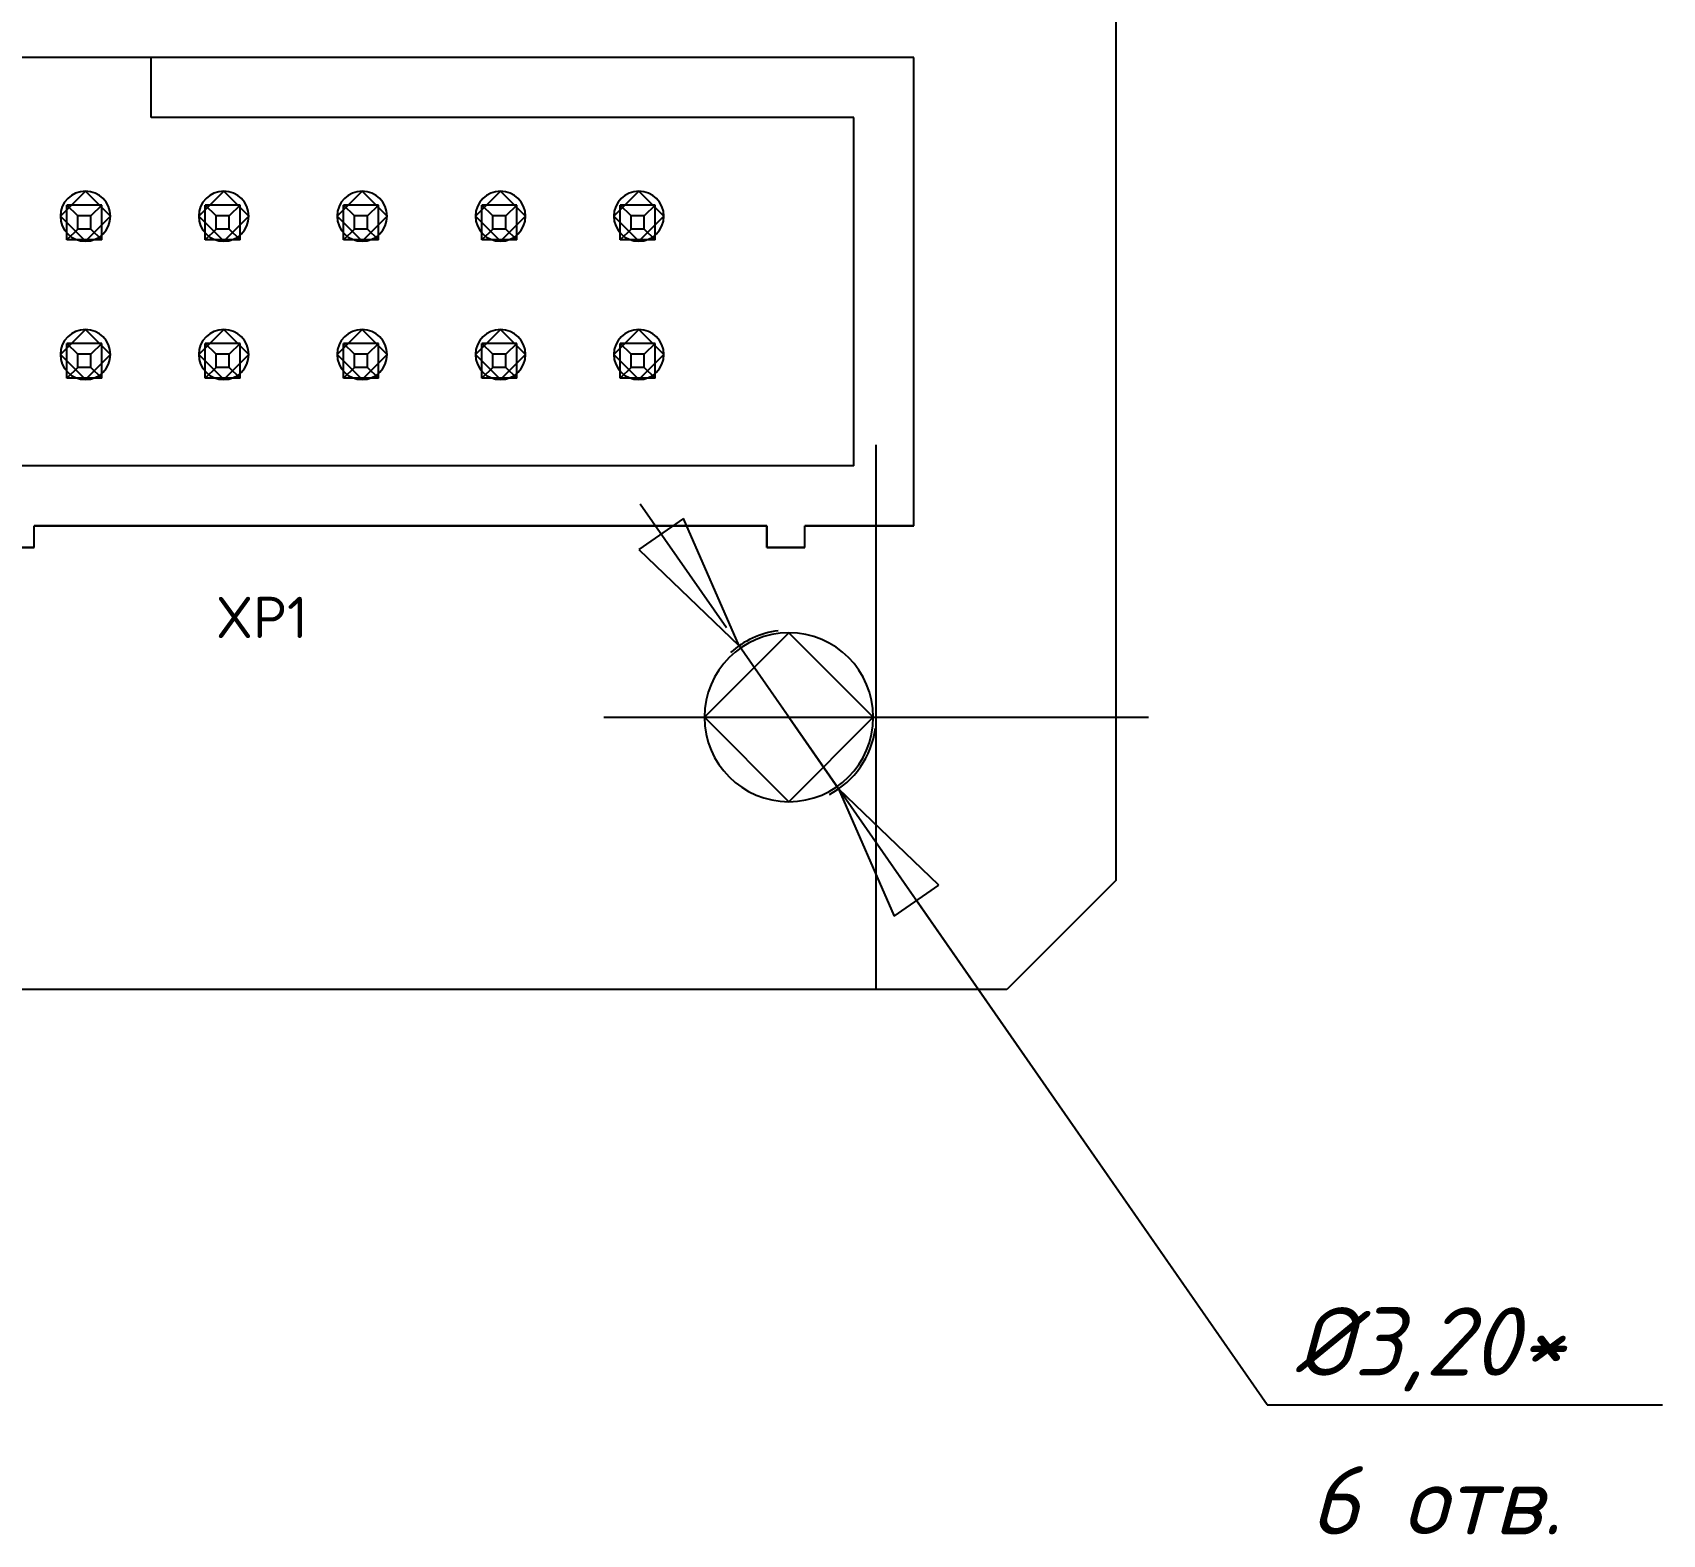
# Model space of a CAD drawing. Header units: inches. Extents: x 5 to 589, y -420 to -5.
# Drawn here: x 172.7 to 232.5, y -194.8 to -139.6 of the extents above; entities that cross this region are included whole.
import ezdxf

# ---------------------------------------------------------------- set-up
doc = ezdxf.new("R2010")
doc.units = ezdxf.units.IN
doc.header["$MEASUREMENT"] = 0
doc.styles.add('ISOCPEUR0', font='isocpeur.ttf', dxfattribs={"height": 2.87999})
doc.styles.add('ISOCPEUR1', font='isocpeui.ttf', dxfattribs={"height": 4.7625})

msp = doc.modelspace()

# ---------------------------------------------------------------- linework, layer by layer
at = {"color": 18, "true_color": 0x000000}
for p, q in [((212.433, -68.754), (212.433, -170.754)), ((205.023, -140.524), (139.023, -140.524)), ((177.023, -140.524), (167.023, -140.524)), ((177.023, -142.724), (177.023, -140.524)), ((205.023, -140.524), (177.023, -140.524)), ((205.023, -157.724), (205.023, -140.524)), ((205.023, -157.724), (205.023, -140.524)), ((202.823, -142.724), (177.023, -142.724)), ((202.823, -155.524), (202.823, -142.724)), ((174.603, -145.434), (173.683, -146.354)), ((174.323, -146.344), (173.923, -145.944)), ((173.923, -147.224), (173.923, -145.944)), ((175.203, -145.944), (173.923, -145.944)), ((175.523, -146.354), (174.603, -145.434)), ((175.203, -145.944), (174.803, -146.344)), ((175.203, -147.224), (175.203, -145.944)), ((179.683, -145.434), (178.763, -146.354)), ((179.403, -146.344), (179.003, -145.944)), ((179.003, -147.224), (179.003, -145.944)), ((180.283, -145.944), (179.003, -145.944)), ((180.603, -146.354), (179.683, -145.434)), ((180.283, -145.944), (179.883, -146.344)), ((180.283, -147.224), (180.283, -145.944)), ((184.763, -145.434), (183.843, -146.354)), ((184.483, -146.344), (184.083, -145.944)), ((184.083, -147.224), (184.083, -145.944)), ((185.363, -145.944), (184.083, -145.944)), ((185.683, -146.354), (184.763, -145.434)), ((185.363, -145.944), (184.963, -146.344)), ((185.363, -147.224), (185.363, -145.944)), ((189.843, -145.434), (188.923, -146.354)), ((189.563, -146.344), (189.163, -145.944)), ((189.163, -147.224), (189.163, -145.944)), ((190.443, -145.944), (189.163, -145.944)), ((190.763, -146.354), (189.843, -145.434)), ((190.443, -145.944), (190.043, -146.344)), ((190.443, -147.224), (190.443, -145.944)), ((194.923, -145.434), (194.003, -146.354)), ((194.643, -146.344), (194.243, -145.944)), ((194.243, -147.224), (194.243, -145.944)), ((195.523, -145.944), (194.243, -145.944)), ((195.843, -146.354), (194.923, -145.434)), ((195.523, -145.944), (195.123, -146.344)), ((195.523, -147.224), (195.523, -145.944)), ((173.683, -146.354), (174.603, -147.274)), ((174.803, -146.344), (174.323, -146.344)), ((174.323, -146.824), (174.323, -146.344)), ((174.603, -147.274), (175.523, -146.354)), ((174.803, -146.824), (174.803, -146.344)), ((178.763, -146.354), (179.683, -147.274)), ((179.883, -146.344), (179.403, -146.344)), ((179.403, -146.824), (179.403, -146.344)), ((179.683, -147.274), (180.603, -146.354)), ((179.883, -146.824), (179.883, -146.344)), ((183.843, -146.354), (184.763, -147.274)), ((184.963, -146.344), (184.483, -146.344)), ((184.483, -146.824), (184.483, -146.344)), ((184.763, -147.274), (185.683, -146.354)), ((184.963, -146.824), (184.963, -146.344)), ((188.923, -146.354), (189.843, -147.274)), ((190.043, -146.344), (189.563, -146.344)), ((189.563, -146.824), (189.563, -146.344)), ((189.843, -147.274), (190.763, -146.354)), ((190.043, -146.824), (190.043, -146.344)), ((194.003, -146.354), (194.923, -147.274)), ((195.123, -146.344), (194.643, -146.344)), ((194.643, -146.824), (194.643, -146.344)), ((194.923, -147.274), (195.843, -146.354)), ((195.123, -146.824), (195.123, -146.344)), ((174.323, -146.824), (173.923, -147.224)), ((174.803, -146.824), (174.323, -146.824)), ((175.203, -147.224), (174.803, -146.824)), ((179.403, -146.824), (179.003, -147.224)), ((179.883, -146.824), (179.403, -146.824)), ((180.283, -147.224), (179.883, -146.824)), ((184.483, -146.824), (184.083, -147.224)), ((184.963, -146.824), (184.483, -146.824)), ((185.363, -147.224), (184.963, -146.824)), ((189.563, -146.824), (189.163, -147.224)), ((190.043, -146.824), (189.563, -146.824)), ((190.443, -147.224), (190.043, -146.824)), ((194.643, -146.824), (194.243, -147.224)), ((195.123, -146.824), (194.643, -146.824)), ((195.523, -147.224), (195.123, -146.824)), ((175.203, -147.224), (173.923, -147.224)), ((180.283, -147.224), (179.003, -147.224)), ((185.363, -147.224), (184.083, -147.224)), ((190.443, -147.224), (189.163, -147.224)), ((195.523, -147.224), (194.243, -147.224)), ((174.603, -150.514), (173.683, -151.434)), ((175.523, -151.434), (174.603, -150.514)), ((179.683, -150.514), (178.763, -151.434)), ((180.603, -151.434), (179.683, -150.514)), ((184.763, -150.514), (183.843, -151.434)), ((185.683, -151.434), (184.763, -150.514)), ((189.843, -150.514), (188.923, -151.434)), ((190.763, -151.434), (189.843, -150.514)), ((194.923, -150.514), (194.003, -151.434)), ((195.843, -151.434), (194.923, -150.514)), ((174.323, -151.424), (173.923, -151.024)), ((175.203, -151.024), (173.923, -151.024)), ((173.923, -152.304), (173.923, -151.024)), ((175.203, -151.024), (174.803, -151.424)), ((175.203, -152.304), (175.203, -151.024)), ((179.403, -151.424), (179.003, -151.024)), ((180.283, -151.024), (179.003, -151.024)), ((179.003, -152.304), (179.003, -151.024)), ((180.283, -151.024), (179.883, -151.424)), ((180.283, -152.304), (180.283, -151.024)), ((184.483, -151.424), (184.083, -151.024)), ((185.363, -151.024), (184.083, -151.024)), ((184.083, -152.304), (184.083, -151.024)), ((185.363, -151.024), (184.963, -151.424)), ((185.363, -152.304), (185.363, -151.024)), ((189.563, -151.424), (189.163, -151.024)), ((190.443, -151.024), (189.163, -151.024)), ((189.163, -152.304), (189.163, -151.024)), ((190.443, -151.024), (190.043, -151.424)), ((190.443, -152.304), (190.443, -151.024)), ((194.643, -151.424), (194.243, -151.024)), ((195.523, -151.024), (194.243, -151.024)), ((194.243, -152.304), (194.243, -151.024)), ((195.523, -151.024), (195.123, -151.424)), ((195.523, -152.304), (195.523, -151.024)), ((173.683, -151.434), (174.603, -152.354)), ((174.323, -151.904), (173.923, -152.304)), ((174.323, -151.904), (174.323, -151.424)), ((174.803, -151.424), (174.323, -151.424)), ((174.803, -151.904), (174.323, -151.904)), ((174.603, -152.354), (175.523, -151.434)), ((174.803, -151.904), (174.803, -151.424)), ((175.203, -152.304), (174.803, -151.904)), ((178.763, -151.434), (179.683, -152.354)), ((179.403, -151.904), (179.003, -152.304)), ((179.403, -151.904), (179.403, -151.424)), ((179.883, -151.424), (179.403, -151.424)), ((179.883, -151.904), (179.403, -151.904)), ((179.683, -152.354), (180.603, -151.434)), ((179.883, -151.904), (179.883, -151.424)), ((180.283, -152.304), (179.883, -151.904)), ((183.843, -151.434), (184.763, -152.354)), ((184.483, -151.904), (184.083, -152.304)), ((184.483, -151.904), (184.483, -151.424)), ((184.963, -151.424), (184.483, -151.424)), ((184.963, -151.904), (184.483, -151.904)), ((184.763, -152.354), (185.683, -151.434)), ((184.963, -151.904), (184.963, -151.424)), ((185.363, -152.304), (184.963, -151.904)), ((188.923, -151.434), (189.843, -152.354)), ((189.563, -151.904), (189.163, -152.304)), ((189.563, -151.904), (189.563, -151.424)), ((190.043, -151.424), (189.563, -151.424)), ((190.043, -151.904), (189.563, -151.904)), ((189.843, -152.354), (190.763, -151.434)), ((190.043, -151.904), (190.043, -151.424)), ((190.443, -152.304), (190.043, -151.904)), ((194.003, -151.434), (194.923, -152.354)), ((194.643, -151.904), (194.243, -152.304)), ((194.643, -151.904), (194.643, -151.424)), ((195.123, -151.424), (194.643, -151.424)), ((195.123, -151.904), (194.643, -151.904)), ((194.923, -152.354), (195.843, -151.434)), ((195.123, -151.904), (195.123, -151.424)), ((195.523, -152.304), (195.123, -151.904)), ((175.203, -152.304), (173.923, -152.304)), ((180.283, -152.304), (179.003, -152.304)), ((185.363, -152.304), (184.083, -152.304)), ((190.443, -152.304), (189.163, -152.304)), ((195.523, -152.304), (194.243, -152.304)), ((202.823, -155.524), (141.223, -155.524)), ((194.978, -156.915), (198.143, -161.463)), ((172.723, -158.524), (172.723, -157.724)), ((172.723, -157.724), (199.623, -157.724)), ((199.623, -157.724), (172.723, -157.724)), ((172.723, -158.524), (172.723, -157.724)), ((196.57, -157.452), (194.929, -158.595)), ((198.605, -162.128), (196.57, -157.452)), ((199.623, -157.724), (199.623, -158.524)), ((199.623, -158.524), (199.623, -157.724)), ((201.023, -158.524), (201.023, -157.724)), ((201.023, -157.724), (205.023, -157.724)), ((205.023, -157.724), (201.023, -157.724)), ((201.023, -158.524), (201.023, -157.724)), ((171.323, -158.524), (172.723, -158.524)), ((172.723, -158.524), (171.323, -158.524)), ((199.623, -158.524), (201.023, -158.524)), ((201.023, -158.524), (199.623, -158.524)), ((194.929, -158.595), (198.605, -162.128)), ((200.433, -161.654), (197.333, -164.754)), ((200.433, -164.754), (198.605, -162.128)), ((203.533, -164.754), (200.433, -161.654)), ((197.333, -164.754), (200.433, -167.854)), ((200.433, -167.854), (203.533, -164.754)), ((200.433, -164.754), (202.261, -167.381)), ((202.261, -167.381), (204.296, -172.056)), ((205.937, -170.914), (202.261, -167.381)), ((205.888, -172.593), (202.723, -168.046)), ((204.296, -172.056), (205.937, -170.914)), ((212.433, -170.754), (208.433, -174.754)), ((218, -190), (205.117, -171.485)), ((208.433, -174.754), (56.433, -174.754)), ((218, -190), (232.507, -190))]:
    msp.add_line(p, q, dxfattribs=at)
at = {"color": 7, "true_color": 0xffffff}
for p, q in [((205.023, -140.524), (139.023, -140.524)), ((177.023, -140.524), (167.023, -140.524)), ((177.023, -142.724), (177.023, -140.524)), ((205.023, -140.524), (177.023, -140.524)), ((205.023, -157.724), (205.023, -140.524)), ((205.023, -157.724), (205.023, -140.524)), ((202.823, -142.724), (177.023, -142.724)), ((202.823, -155.524), (202.823, -142.724)), ((174.323, -146.344), (173.923, -145.944)), ((173.923, -147.224), (173.923, -145.944)), ((175.203, -145.944), (173.923, -145.944)), ((175.203, -145.944), (174.803, -146.344)), ((175.203, -147.224), (175.203, -145.944)), ((179.403, -146.344), (179.003, -145.944)), ((179.003, -147.224), (179.003, -145.944)), ((180.283, -145.944), (179.003, -145.944)), ((180.283, -145.944), (179.883, -146.344)), ((180.283, -147.224), (180.283, -145.944)), ((184.483, -146.344), (184.083, -145.944)), ((184.083, -147.224), (184.083, -145.944)), ((185.363, -145.944), (184.083, -145.944)), ((185.363, -145.944), (184.963, -146.344)), ((185.363, -147.224), (185.363, -145.944)), ((189.563, -146.344), (189.163, -145.944)), ((189.163, -147.224), (189.163, -145.944)), ((190.443, -145.944), (189.163, -145.944)), ((190.443, -145.944), (190.043, -146.344)), ((190.443, -147.224), (190.443, -145.944)), ((194.643, -146.344), (194.243, -145.944)), ((194.243, -147.224), (194.243, -145.944)), ((195.523, -145.944), (194.243, -145.944)), ((195.523, -145.944), (195.123, -146.344)), ((195.523, -147.224), (195.523, -145.944)), ((174.803, -146.344), (174.323, -146.344)), ((174.323, -146.824), (174.323, -146.344)), ((174.803, -146.824), (174.803, -146.344)), ((179.883, -146.344), (179.403, -146.344)), ((179.403, -146.824), (179.403, -146.344)), ((179.883, -146.824), (179.883, -146.344)), ((184.963, -146.344), (184.483, -146.344)), ((184.483, -146.824), (184.483, -146.344)), ((184.963, -146.824), (184.963, -146.344)), ((190.043, -146.344), (189.563, -146.344)), ((189.563, -146.824), (189.563, -146.344)), ((190.043, -146.824), (190.043, -146.344)), ((195.123, -146.344), (194.643, -146.344)), ((194.643, -146.824), (194.643, -146.344)), ((195.123, -146.824), (195.123, -146.344)), ((174.323, -146.824), (173.923, -147.224)), ((174.803, -146.824), (174.323, -146.824)), ((175.203, -147.224), (174.803, -146.824)), ((179.403, -146.824), (179.003, -147.224)), ((179.883, -146.824), (179.403, -146.824)), ((180.283, -147.224), (179.883, -146.824)), ((184.483, -146.824), (184.083, -147.224)), ((184.963, -146.824), (184.483, -146.824)), ((185.363, -147.224), (184.963, -146.824)), ((189.563, -146.824), (189.163, -147.224)), ((190.043, -146.824), (189.563, -146.824)), ((190.443, -147.224), (190.043, -146.824)), ((194.643, -146.824), (194.243, -147.224)), ((195.123, -146.824), (194.643, -146.824)), ((195.523, -147.224), (195.123, -146.824)), ((175.203, -147.224), (173.923, -147.224)), ((180.283, -147.224), (179.003, -147.224)), ((185.363, -147.224), (184.083, -147.224)), ((190.443, -147.224), (189.163, -147.224)), ((195.523, -147.224), (194.243, -147.224)), ((174.323, -151.424), (173.923, -151.024)), ((175.203, -151.024), (173.923, -151.024)), ((173.923, -152.304), (173.923, -151.024)), ((175.203, -151.024), (174.803, -151.424)), ((175.203, -152.304), (175.203, -151.024)), ((179.403, -151.424), (179.003, -151.024)), ((180.283, -151.024), (179.003, -151.024)), ((179.003, -152.304), (179.003, -151.024)), ((180.283, -151.024), (179.883, -151.424)), ((180.283, -152.304), (180.283, -151.024)), ((184.483, -151.424), (184.083, -151.024)), ((185.363, -151.024), (184.083, -151.024)), ((184.083, -152.304), (184.083, -151.024)), ((185.363, -151.024), (184.963, -151.424)), ((185.363, -152.304), (185.363, -151.024)), ((189.563, -151.424), (189.163, -151.024)), ((190.443, -151.024), (189.163, -151.024)), ((189.163, -152.304), (189.163, -151.024)), ((190.443, -151.024), (190.043, -151.424)), ((190.443, -152.304), (190.443, -151.024)), ((194.643, -151.424), (194.243, -151.024)), ((195.523, -151.024), (194.243, -151.024)), ((194.243, -152.304), (194.243, -151.024)), ((195.523, -151.024), (195.123, -151.424)), ((195.523, -152.304), (195.523, -151.024)), ((174.323, -151.904), (173.923, -152.304)), ((174.323, -151.904), (174.323, -151.424)), ((174.803, -151.424), (174.323, -151.424)), ((174.803, -151.904), (174.323, -151.904)), ((174.803, -151.904), (174.803, -151.424)), ((175.203, -152.304), (174.803, -151.904)), ((179.403, -151.904), (179.003, -152.304)), ((179.403, -151.904), (179.403, -151.424)), ((179.883, -151.424), (179.403, -151.424)), ((179.883, -151.904), (179.403, -151.904)), ((179.883, -151.904), (179.883, -151.424)), ((180.283, -152.304), (179.883, -151.904)), ((184.483, -151.904), (184.083, -152.304)), ((184.483, -151.904), (184.483, -151.424)), ((184.963, -151.424), (184.483, -151.424)), ((184.963, -151.904), (184.483, -151.904)), ((184.963, -151.904), (184.963, -151.424)), ((185.363, -152.304), (184.963, -151.904)), ((189.563, -151.904), (189.163, -152.304)), ((189.563, -151.904), (189.563, -151.424)), ((190.043, -151.424), (189.563, -151.424)), ((190.043, -151.904), (189.563, -151.904)), ((190.043, -151.904), (190.043, -151.424)), ((190.443, -152.304), (190.043, -151.904)), ((194.643, -151.904), (194.243, -152.304)), ((194.643, -151.904), (194.643, -151.424)), ((195.123, -151.424), (194.643, -151.424)), ((195.123, -151.904), (194.643, -151.904)), ((195.123, -151.904), (195.123, -151.424)), ((195.523, -152.304), (195.123, -151.904)), ((175.203, -152.304), (173.923, -152.304)), ((180.283, -152.304), (179.003, -152.304)), ((185.363, -152.304), (184.083, -152.304)), ((190.443, -152.304), (189.163, -152.304)), ((195.523, -152.304), (194.243, -152.304)), ((203.633, -174.754), (203.633, -154.754)), ((202.823, -155.524), (141.223, -155.524)), ((172.723, -158.524), (172.723, -157.724)), ((172.723, -157.724), (199.623, -157.724)), ((199.623, -157.724), (172.723, -157.724)), ((172.723, -158.524), (172.723, -157.724)), ((199.623, -157.724), (199.623, -158.524)), ((199.623, -158.524), (199.623, -157.724)), ((201.023, -158.524), (201.023, -157.724)), ((201.023, -157.724), (205.023, -157.724)), ((205.023, -157.724), (201.023, -157.724)), ((201.023, -158.524), (201.023, -157.724)), ((171.323, -158.524), (172.723, -158.524)), ((172.723, -158.524), (171.323, -158.524)), ((199.623, -158.524), (201.023, -158.524)), ((201.023, -158.524), (199.623, -158.524)), ((218, -190), (198.605, -162.128)), ((193.633, -164.754), (213.633, -164.754))]:
    msp.add_line(p, q, dxfattribs=at)
at = {"color": 172, "true_color": 0x0000c0}
for p, q in [((203.633, -174.754), (203.633, -154.754)), ((193.633, -164.754), (213.633, -164.754))]:
    msp.add_line(p, q, dxfattribs=at)
at = {"color": 18, "true_color": 0x000000}
for centre, radius, start, end in [((174.603, -146.354), 0.92, 90, 180), ((174.603, -146.354), 0.92, 0, 90), ((179.683, -146.354), 0.92, 90, 180), ((179.683, -146.354), 0.92, 0, 90), ((184.763, -146.354), 0.92, 90, 180), ((184.763, -146.354), 0.92, 0, 90), ((189.843, -146.354), 0.92, 90, 180), ((189.843, -146.354), 0.92, 0, 90), ((194.923, -146.354), 0.92, 90, 180), ((194.923, -146.354), 0.92, 0, 90), ((174.603, -146.354), 0.92, 180, 270), ((174.603, -146.354), 0.92, 270, 0), ((179.683, -146.354), 0.92, 180, 270), ((179.683, -146.354), 0.92, 270, 0), ((184.763, -146.354), 0.92, 180, 270), ((184.763, -146.354), 0.92, 270, 0), ((189.843, -146.354), 0.92, 180, 270), ((189.843, -146.354), 0.92, 270, 0), ((194.923, -146.354), 0.92, 180, 270), ((194.923, -146.354), 0.92, 270, 0), ((174.603, -151.434), 0.92, 90, 180), ((174.603, -151.434), 0.92, 0, 90), ((179.683, -151.434), 0.92, 90, 180), ((179.683, -151.434), 0.92, 0, 90), ((184.763, -151.434), 0.92, 90, 180), ((184.763, -151.434), 0.92, 0, 90), ((189.843, -151.434), 0.92, 90, 180), ((189.843, -151.434), 0.92, 0, 90), ((194.923, -151.434), 0.92, 90, 180), ((194.923, -151.434), 0.92, 0, 90), ((174.603, -151.434), 0.92, 180, 270), ((174.603, -151.434), 0.92, 270, 0), ((179.683, -151.434), 0.92, 180, 270), ((179.683, -151.434), 0.92, 270, 0), ((184.763, -151.434), 0.92, 180, 270), ((184.763, -151.434), 0.92, 270, 0), ((189.843, -151.434), 0.92, 180, 270), ((189.843, -151.434), 0.92, 270, 0), ((194.923, -151.434), 0.92, 180, 270), ((194.923, -151.434), 0.92, 270, 0), ((200.433, -164.754), 3.1, 90, 180), ((200.433, -164.754), 3.1, 0, 90), ((200.433, -164.754), 3.1, 180, 270), ((200.433, -164.754), 3.1, 270, 0)]:
    msp.add_arc(centre, radius, start, end, dxfattribs=at)
at = {"color": 152, "true_color": 0x007ac0}
for start, end in [(97.16665, 131.99825), (297.66496, 352.83335)]:
    msp.add_arc((200.433, -164.754), 3.2, start, end, dxfattribs=at)

# ---------------------------------------------------------------- texts
at = {"color": 18, "true_color": 0x000000}
for s, height, style, p in [('XP1', 1.5158, 'ISOCPEUR0', (179.392, -161.845)), ('Ø3,20*', 2.5066, 'ISOCPEUR1', (219, -188.93)), ('6 отв.', 2.5066, 'ISOCPEUR1', (219.557, -194.762))]:
    msp.add_text(s, height=height, dxfattribs=dict(at, style=style)).set_placement(p)

doc.saveas('drawing.dxf')
